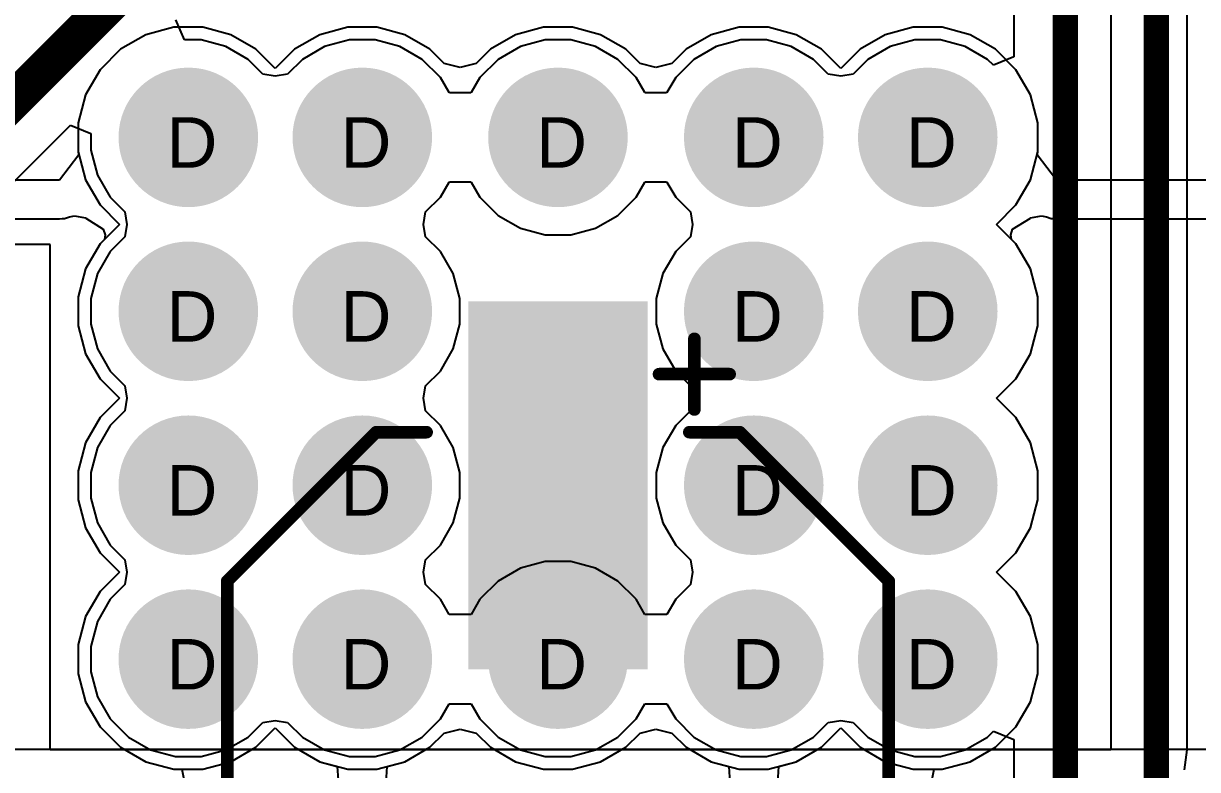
# Model space of a CAD drawing. Header units: inches. Extents: x 0 to 5379, y 0 to 5429.
# Drawn here: x 108.06 to 119.87, y 57.71 to 65.22 of the extents above; entities that cross this region are included whole.
import ezdxf

# ---------------------------------------------------------------- set-up
doc = ezdxf.new("R2010")
doc.units = ezdxf.units.IN
for name, color, linetype in [('Bottom Layer', 5, 'Continuous'), ('Bottom Solder', 6, 'Continuous'), ('Drill Drawing', 1, 'Continuous'), ('GND01', 16, 'Continuous'), ('GND02', 76, 'Continuous'), ('PWR', 156, 'Continuous'), ('SIG 01', 90, 'Continuous'), ('Top Layer', 1, 'Continuous'), ('Top Overlay', 2, 'Continuous'), ('Top Paste', 8, 'Continuous'), ('Top Solder', 216, 'Continuous'), ('Via Holes', 16, 'Continuous')]:
    doc.layers.add(name, color=color, linetype=linetype)
doc.styles.add('Arial', font='', dxfattribs={"height": 0.2})
doc.styles.get('Arial').set_extended_font_data('Arial')

# ---------------------------------------------------------------- blocks, each defined once
blk = doc.blocks.new('RVT1H470M0607_58')
at = {"layer": 'Top Layer'}
for points in [[(-4.55, 0.8), (-1.05, 0.8), (-1.05, -0.8), (-4.55, -0.8)], [(1.05, 0.8), (4.55, 0.8), (4.55, -0.8), (1.05, -0.8)]]:
    blk.add_hatch(color=1, dxfattribs=at).paths.add_polyline_path(points)
at = {"layer": 'Top Paste'}
for points in [[(-4.55, 0.8), (-1.05, 0.8), (-1.05, -0.8), (-4.55, -0.8)], [(1.05, 0.8), (4.55, 0.8), (4.55, -0.8), (1.05, -0.8)]]:
    blk.add_hatch(color=8, dxfattribs=at).paths.add_polyline_path(points)
at = {"layer": 'Top Solder'}
for points in [[(-4.652, 0.902), (-0.948, 0.902), (-0.948, -0.902), (-4.652, -0.902)], [(0.948, 0.902), (4.652, 0.902), (4.652, -0.902), (0.948, -0.902)]]:
    blk.add_hatch(color=216, dxfattribs=at).paths.add_polyline_path(points)
at = {"layer": 'Top Overlay'}
for points in [[(-3.333, 1.829, 0.127, 0.127, 0), (-1.835, 3.327, 0.127, 0.127, 0)], [(3.321, 3.327, 0.127, 0.127, 0), (-1.835, 3.327, 0.127, 0.127, 0)], [(3.321, 1.168, 0.127, 0.127, 0), (3.321, 3.327, 0.127, 0.127, 0)], [(-3.333, 1.321, 0.127, 0.127, 0), (-3.333, 1.829, 0.127, 0.127, 0)], [(-3.918, 1.016, 0.127, 0.127, 0), (-3.918, 1.727, 0.127, 0.127, 0)], [(-3.562, 1.372, 0.127, 0.127, 0), (-4.273, 1.372, 0.127, 0.127, 0)], [(3.321, -3.327, 0.127, 0.127, 0), (3.321, -1.168, 0.127, 0.127, 0)], [(-3.333, -1.829, 0.127, 0.127, 0), (-3.333, -1.321, 0.127, 0.127, 0)], [(-1.835, -3.327, 0.127, 0.127, 0), (-3.333, -1.829, 0.127, 0.127, 0)], [(3.321, -3.327, 0.127, 0.127, 0), (-1.835, -3.327, 0.127, 0.127, 0)]]:
    blk.add_lwpolyline(points, format="xyseb", dxfattribs=at)
for points in [[(-1.867, 3.327, 0.0635, 0.0635, 1), (-1.803, 3.327, 0.0635, 0.0635, 1)], [(-1.867, 3.327, 0.0635, 0.0635, 1), (-1.803, 3.327, 0.0635, 0.0635, 1)], [(3.29, 3.327, 0.0635, 0.0635, 1), (3.353, 3.327, 0.0635, 0.0635, 1)], [(3.29, 3.327, 0.0635, 0.0635, 1), (3.353, 3.327, 0.0635, 0.0635, 1)], [(-3.365, 1.829, 0.0635, 0.0635, 1), (-3.302, 1.829, 0.0635, 0.0635, 1)], [(-3.365, 1.829, 0.0635, 0.0635, 1), (-3.302, 1.829, 0.0635, 0.0635, 1)], [(-3.949, 1.727, 0.0635, 0.0635, 1), (-3.886, 1.727, 0.0635, 0.0635, 1)], [(-4.305, 1.372, 0.0635, 0.0635, 1), (-4.241, 1.372, 0.0635, 0.0635, 1)], [(-3.594, 1.372, 0.0635, 0.0635, 1), (-3.53, 1.372, 0.0635, 0.0635, 1)], [(-3.365, 1.321, 0.0635, 0.0635, 1), (-3.302, 1.321, 0.0635, 0.0635, 1)], [(3.29, 1.168, 0.0635, 0.0635, 1), (3.353, 1.168, 0.0635, 0.0635, 1)], [(-3.949, 1.016, 0.0635, 0.0635, 1), (-3.886, 1.016, 0.0635, 0.0635, 1)], [(3.29, -1.168, 0.0635, 0.0635, 1), (3.353, -1.168, 0.0635, 0.0635, 1)], [(-3.365, -1.321, 0.0635, 0.0635, 1), (-3.302, -1.321, 0.0635, 0.0635, 1)], [(-3.365, -1.829, 0.0635, 0.0635, 1), (-3.302, -1.829, 0.0635, 0.0635, 1)], [(-3.365, -1.829, 0.0635, 0.0635, 1), (-3.302, -1.829, 0.0635, 0.0635, 1)], [(-1.867, -3.327, 0.0635, 0.0635, 1), (-1.803, -3.327, 0.0635, 0.0635, 1)], [(-1.867, -3.327, 0.0635, 0.0635, 1), (-1.803, -3.327, 0.0635, 0.0635, 1)], [(3.29, -3.327, 0.0635, 0.0635, 1), (3.353, -3.327, 0.0635, 0.0635, 1)], [(3.29, -3.327, 0.0635, 0.0635, 1), (3.353, -3.327, 0.0635, 0.0635, 1)]]:
    blk.add_lwpolyline(points, format="xyseb", close=True, dxfattribs=at)

msp = doc.modelspace()

# ---------------------------------------------------------------- hatches: boundary and pattern name
at = {"layer": 'Bottom Layer'}
h = msp.add_hatch(color=5, dxfattribs=at)
edge = h.paths.add_edge_path()
edge.add_arc((109.722, 64.071), 0.6, 0, 360)
h = msp.add_hatch(color=5, dxfattribs=at)
edge = h.paths.add_edge_path()
edge.add_arc((111.472, 64.071), 0.6, 0, 360)
h = msp.add_hatch(color=5, dxfattribs=at)
edge = h.paths.add_edge_path()
edge.add_arc((113.44, 64.071), 0.6, 0, 360)
h = msp.add_hatch(color=5, dxfattribs=at)
edge = h.paths.add_edge_path()
edge.add_arc((115.409, 64.071), 0.6, 0, 360)
h = msp.add_hatch(color=5, dxfattribs=at)
edge = h.paths.add_edge_path()
edge.add_arc((117.159, 64.071), 0.6, 0, 360)
h = msp.add_hatch(color=5, dxfattribs=at)
edge = h.paths.add_edge_path()
edge.add_arc((109.722, 62.321), 0.6, 0, 360)
h = msp.add_hatch(color=5, dxfattribs=at)
edge = h.paths.add_edge_path()
edge.add_arc((111.472, 62.321), 0.6, 0, 360)
h = msp.add_hatch(color=5, dxfattribs=at)
edge = h.paths.add_edge_path()
edge.add_arc((115.409, 62.321), 0.6, 0, 360)
h = msp.add_hatch(color=5, dxfattribs=at)
edge = h.paths.add_edge_path()
edge.add_arc((117.159, 62.321), 0.6, 0, 360)
h = msp.add_hatch(color=5, dxfattribs=at)
edge = h.paths.add_edge_path()
edge.add_arc((109.722, 60.571), 0.6, 0, 360)
h = msp.add_hatch(color=5, dxfattribs=at)
edge = h.paths.add_edge_path()
edge.add_arc((111.472, 60.571), 0.6, 0, 360)
h = msp.add_hatch(color=5, dxfattribs=at)
edge = h.paths.add_edge_path()
edge.add_arc((115.409, 60.571), 0.6, 0, 360)
h = msp.add_hatch(color=5, dxfattribs=at)
edge = h.paths.add_edge_path()
edge.add_arc((117.159, 60.571), 0.6, 0, 360)
h = msp.add_hatch(color=5, dxfattribs=at)
edge = h.paths.add_edge_path()
edge.add_arc((109.722, 58.821), 0.6, 0, 360)
h = msp.add_hatch(color=5, dxfattribs=at)
edge = h.paths.add_edge_path()
edge.add_arc((111.472, 58.821), 0.6, 0, 360)
h = msp.add_hatch(color=5, dxfattribs=at)
edge = h.paths.add_edge_path()
edge.add_arc((113.44, 58.821), 0.6, 0, 360)
h = msp.add_hatch(color=5, dxfattribs=at)
edge = h.paths.add_edge_path()
edge.add_arc((115.409, 58.821), 0.6, 0, 360)
h = msp.add_hatch(color=5, dxfattribs=at)
edge = h.paths.add_edge_path()
edge.add_arc((117.159, 58.821), 0.6, 0, 360)
at = {"layer": 'Bottom Solder'}
h = msp.add_hatch(color=6, dxfattribs=at)
edge = h.paths.add_edge_path()
edge.add_arc((109.722, 64.071), 0.702, 0, 360)
h = msp.add_hatch(color=6, dxfattribs=at)
edge = h.paths.add_edge_path()
edge.add_arc((111.472, 64.071), 0.702, 0, 360)
h = msp.add_hatch(color=6, dxfattribs=at)
edge = h.paths.add_edge_path()
edge.add_arc((113.44, 64.071), 0.702, 0, 360)
h = msp.add_hatch(color=6, dxfattribs=at)
edge = h.paths.add_edge_path()
edge.add_arc((115.409, 64.071), 0.702, 0, 360)
h = msp.add_hatch(color=6, dxfattribs=at)
edge = h.paths.add_edge_path()
edge.add_arc((117.159, 64.071), 0.702, 0, 360)
h = msp.add_hatch(color=6, dxfattribs=at)
edge = h.paths.add_edge_path()
edge.add_arc((109.722, 62.321), 0.702, 0, 360)
h = msp.add_hatch(color=6, dxfattribs=at)
edge = h.paths.add_edge_path()
edge.add_arc((111.472, 62.321), 0.702, 0, 360)
h = msp.add_hatch(color=6, dxfattribs=at)
edge = h.paths.add_edge_path()
edge.add_arc((115.409, 62.321), 0.702, 0, 360)
h = msp.add_hatch(color=6, dxfattribs=at)
edge = h.paths.add_edge_path()
edge.add_arc((117.159, 62.321), 0.702, 0, 360)
h = msp.add_hatch(color=6, dxfattribs=at)
edge = h.paths.add_edge_path()
edge.add_arc((109.722, 60.571), 0.702, 0, 360)
h = msp.add_hatch(color=6, dxfattribs=at)
edge = h.paths.add_edge_path()
edge.add_arc((111.472, 60.571), 0.702, 0, 360)
h = msp.add_hatch(color=6, dxfattribs=at)
edge = h.paths.add_edge_path()
edge.add_arc((115.409, 60.571), 0.702, 0, 360)
h = msp.add_hatch(color=6, dxfattribs=at)
edge = h.paths.add_edge_path()
edge.add_arc((117.159, 60.571), 0.702, 0, 360)
h = msp.add_hatch(color=6, dxfattribs=at)
edge = h.paths.add_edge_path()
edge.add_arc((109.722, 58.821), 0.702, 0, 360)
h = msp.add_hatch(color=6, dxfattribs=at)
edge = h.paths.add_edge_path()
edge.add_arc((111.472, 58.821), 0.702, 0, 360)
h = msp.add_hatch(color=6, dxfattribs=at)
edge = h.paths.add_edge_path()
edge.add_arc((113.44, 58.821), 0.702, 0, 360)
h = msp.add_hatch(color=6, dxfattribs=at)
edge = h.paths.add_edge_path()
edge.add_arc((115.409, 58.821), 0.702, 0, 360)
h = msp.add_hatch(color=6, dxfattribs=at)
edge = h.paths.add_edge_path()
edge.add_arc((117.159, 58.821), 0.702, 0, 360)
at = {"layer": 'GND01'}
h = msp.add_hatch(color=16, dxfattribs=at)
edge = h.paths.add_edge_path()
edge.add_arc((109.722, 64.071), 0.6, 0, 360)
h = msp.add_hatch(color=16, dxfattribs=at)
edge = h.paths.add_edge_path()
edge.add_arc((111.472, 64.071), 0.6, 0, 360)
h = msp.add_hatch(color=16, dxfattribs=at)
edge = h.paths.add_edge_path()
edge.add_arc((113.44, 64.071), 0.6, 0, 360)
h = msp.add_hatch(color=16, dxfattribs=at)
edge = h.paths.add_edge_path()
edge.add_arc((115.409, 64.071), 0.6, 0, 360)
h = msp.add_hatch(color=16, dxfattribs=at)
edge = h.paths.add_edge_path()
edge.add_arc((117.159, 64.071), 0.6, 0, 360)
h = msp.add_hatch(color=16, dxfattribs=at)
edge = h.paths.add_edge_path()
edge.add_arc((109.722, 62.321), 0.6, 0, 360)
h = msp.add_hatch(color=16, dxfattribs=at)
edge = h.paths.add_edge_path()
edge.add_arc((111.472, 62.321), 0.6, 0, 360)
h = msp.add_hatch(color=16, dxfattribs=at)
edge = h.paths.add_edge_path()
edge.add_arc((115.409, 62.321), 0.6, 0, 360)
h = msp.add_hatch(color=16, dxfattribs=at)
edge = h.paths.add_edge_path()
edge.add_arc((117.159, 62.321), 0.6, 0, 360)
h = msp.add_hatch(color=16, dxfattribs=at)
edge = h.paths.add_edge_path()
edge.add_arc((109.722, 60.571), 0.6, 0, 360)
h = msp.add_hatch(color=16, dxfattribs=at)
edge = h.paths.add_edge_path()
edge.add_arc((111.472, 60.571), 0.6, 0, 360)
h = msp.add_hatch(color=16, dxfattribs=at)
edge = h.paths.add_edge_path()
edge.add_arc((115.409, 60.571), 0.6, 0, 360)
h = msp.add_hatch(color=16, dxfattribs=at)
edge = h.paths.add_edge_path()
edge.add_arc((117.159, 60.571), 0.6, 0, 360)
h = msp.add_hatch(color=16, dxfattribs=at)
edge = h.paths.add_edge_path()
edge.add_arc((109.722, 58.821), 0.6, 0, 360)
h = msp.add_hatch(color=16, dxfattribs=at)
edge = h.paths.add_edge_path()
edge.add_arc((111.472, 58.821), 0.6, 0, 360)
h = msp.add_hatch(color=16, dxfattribs=at)
edge = h.paths.add_edge_path()
edge.add_arc((113.44, 58.821), 0.6, 0, 360)
h = msp.add_hatch(color=16, dxfattribs=at)
edge = h.paths.add_edge_path()
edge.add_arc((115.409, 58.821), 0.6, 0, 360)
h = msp.add_hatch(color=16, dxfattribs=at)
edge = h.paths.add_edge_path()
edge.add_arc((117.159, 58.821), 0.6, 0, 360)
at = {"layer": 'GND02'}
h = msp.add_hatch(color=76, dxfattribs=at)
edge = h.paths.add_edge_path()
edge.add_arc((109.722, 64.071), 0.6, 0, 360)
h = msp.add_hatch(color=76, dxfattribs=at)
edge = h.paths.add_edge_path()
edge.add_arc((111.472, 64.071), 0.6, 0, 360)
h = msp.add_hatch(color=76, dxfattribs=at)
edge = h.paths.add_edge_path()
edge.add_arc((113.44, 64.071), 0.6, 0, 360)
h = msp.add_hatch(color=76, dxfattribs=at)
edge = h.paths.add_edge_path()
edge.add_arc((115.409, 64.071), 0.6, 0, 360)
h = msp.add_hatch(color=76, dxfattribs=at)
edge = h.paths.add_edge_path()
edge.add_arc((117.159, 64.071), 0.6, 0, 360)
h = msp.add_hatch(color=76, dxfattribs=at)
edge = h.paths.add_edge_path()
edge.add_arc((109.722, 62.321), 0.6, 0, 360)
h = msp.add_hatch(color=76, dxfattribs=at)
edge = h.paths.add_edge_path()
edge.add_arc((111.472, 62.321), 0.6, 0, 360)
h = msp.add_hatch(color=76, dxfattribs=at)
edge = h.paths.add_edge_path()
edge.add_arc((115.409, 62.321), 0.6, 0, 360)
h = msp.add_hatch(color=76, dxfattribs=at)
edge = h.paths.add_edge_path()
edge.add_arc((117.159, 62.321), 0.6, 0, 360)
h = msp.add_hatch(color=76, dxfattribs=at)
edge = h.paths.add_edge_path()
edge.add_arc((109.722, 60.571), 0.6, 0, 360)
h = msp.add_hatch(color=76, dxfattribs=at)
edge = h.paths.add_edge_path()
edge.add_arc((111.472, 60.571), 0.6, 0, 360)
h = msp.add_hatch(color=76, dxfattribs=at)
edge = h.paths.add_edge_path()
edge.add_arc((115.409, 60.571), 0.6, 0, 360)
h = msp.add_hatch(color=76, dxfattribs=at)
edge = h.paths.add_edge_path()
edge.add_arc((117.159, 60.571), 0.6, 0, 360)
h = msp.add_hatch(color=76, dxfattribs=at)
edge = h.paths.add_edge_path()
edge.add_arc((109.722, 58.821), 0.6, 0, 360)
h = msp.add_hatch(color=76, dxfattribs=at)
edge = h.paths.add_edge_path()
edge.add_arc((111.472, 58.821), 0.6, 0, 360)
h = msp.add_hatch(color=76, dxfattribs=at)
edge = h.paths.add_edge_path()
edge.add_arc((113.44, 58.821), 0.6, 0, 360)
h = msp.add_hatch(color=76, dxfattribs=at)
edge = h.paths.add_edge_path()
edge.add_arc((115.409, 58.821), 0.6, 0, 360)
h = msp.add_hatch(color=76, dxfattribs=at)
edge = h.paths.add_edge_path()
edge.add_arc((117.159, 58.821), 0.6, 0, 360)
at = {"layer": 'PWR'}
h = msp.add_hatch(color=156, dxfattribs=at)
edge = h.paths.add_edge_path()
edge.add_arc((109.722, 64.071), 0.6, 0, 360)
h = msp.add_hatch(color=156, dxfattribs=at)
edge = h.paths.add_edge_path()
edge.add_arc((111.472, 64.071), 0.6, 0, 360)
h = msp.add_hatch(color=156, dxfattribs=at)
edge = h.paths.add_edge_path()
edge.add_arc((113.44, 64.071), 0.6, 0, 360)
h = msp.add_hatch(color=156, dxfattribs=at)
edge = h.paths.add_edge_path()
edge.add_arc((115.409, 64.071), 0.6, 0, 360)
h = msp.add_hatch(color=156, dxfattribs=at)
edge = h.paths.add_edge_path()
edge.add_arc((117.159, 64.071), 0.6, 0, 360)
h = msp.add_hatch(color=156, dxfattribs=at)
edge = h.paths.add_edge_path()
edge.add_arc((109.722, 62.321), 0.6, 0, 360)
h = msp.add_hatch(color=156, dxfattribs=at)
edge = h.paths.add_edge_path()
edge.add_arc((111.472, 62.321), 0.6, 0, 360)
h = msp.add_hatch(color=156, dxfattribs=at)
edge = h.paths.add_edge_path()
edge.add_arc((115.409, 62.321), 0.6, 0, 360)
h = msp.add_hatch(color=156, dxfattribs=at)
edge = h.paths.add_edge_path()
edge.add_arc((117.159, 62.321), 0.6, 0, 360)
h = msp.add_hatch(color=156, dxfattribs=at)
edge = h.paths.add_edge_path()
edge.add_arc((109.722, 60.571), 0.6, 0, 360)
h = msp.add_hatch(color=156, dxfattribs=at)
edge = h.paths.add_edge_path()
edge.add_arc((111.472, 60.571), 0.6, 0, 360)
h = msp.add_hatch(color=156, dxfattribs=at)
edge = h.paths.add_edge_path()
edge.add_arc((115.409, 60.571), 0.6, 0, 360)
h = msp.add_hatch(color=156, dxfattribs=at)
edge = h.paths.add_edge_path()
edge.add_arc((117.159, 60.571), 0.6, 0, 360)
h = msp.add_hatch(color=156, dxfattribs=at)
edge = h.paths.add_edge_path()
edge.add_arc((109.722, 58.821), 0.6, 0, 360)
h = msp.add_hatch(color=156, dxfattribs=at)
edge = h.paths.add_edge_path()
edge.add_arc((111.472, 58.821), 0.6, 0, 360)
h = msp.add_hatch(color=156, dxfattribs=at)
edge = h.paths.add_edge_path()
edge.add_arc((113.44, 58.821), 0.6, 0, 360)
h = msp.add_hatch(color=156, dxfattribs=at)
edge = h.paths.add_edge_path()
edge.add_arc((115.409, 58.821), 0.6, 0, 360)
h = msp.add_hatch(color=156, dxfattribs=at)
edge = h.paths.add_edge_path()
edge.add_arc((117.159, 58.821), 0.6, 0, 360)
at = {"layer": 'SIG 01'}
h = msp.add_hatch(color=90, dxfattribs=at)
edge = h.paths.add_edge_path()
edge.add_arc((109.722, 64.071), 0.6, 0, 360)
h = msp.add_hatch(color=90, dxfattribs=at)
edge = h.paths.add_edge_path()
edge.add_arc((111.472, 64.071), 0.6, 0, 360)
h = msp.add_hatch(color=90, dxfattribs=at)
edge = h.paths.add_edge_path()
edge.add_arc((113.44, 64.071), 0.6, 0, 360)
h = msp.add_hatch(color=90, dxfattribs=at)
edge = h.paths.add_edge_path()
edge.add_arc((115.409, 64.071), 0.6, 0, 360)
h = msp.add_hatch(color=90, dxfattribs=at)
edge = h.paths.add_edge_path()
edge.add_arc((117.159, 64.071), 0.6, 0, 360)
h = msp.add_hatch(color=90, dxfattribs=at)
edge = h.paths.add_edge_path()
edge.add_arc((109.722, 62.321), 0.6, 0, 360)
h = msp.add_hatch(color=90, dxfattribs=at)
edge = h.paths.add_edge_path()
edge.add_arc((111.472, 62.321), 0.6, 0, 360)
h = msp.add_hatch(color=90, dxfattribs=at)
edge = h.paths.add_edge_path()
edge.add_arc((115.409, 62.321), 0.6, 0, 360)
h = msp.add_hatch(color=90, dxfattribs=at)
edge = h.paths.add_edge_path()
edge.add_arc((117.159, 62.321), 0.6, 0, 360)
h = msp.add_hatch(color=90, dxfattribs=at)
edge = h.paths.add_edge_path()
edge.add_arc((109.722, 60.571), 0.6, 0, 360)
h = msp.add_hatch(color=90, dxfattribs=at)
edge = h.paths.add_edge_path()
edge.add_arc((111.472, 60.571), 0.6, 0, 360)
h = msp.add_hatch(color=90, dxfattribs=at)
edge = h.paths.add_edge_path()
edge.add_arc((115.409, 60.571), 0.6, 0, 360)
h = msp.add_hatch(color=90, dxfattribs=at)
edge = h.paths.add_edge_path()
edge.add_arc((117.159, 60.571), 0.6, 0, 360)
h = msp.add_hatch(color=90, dxfattribs=at)
edge = h.paths.add_edge_path()
edge.add_arc((109.722, 58.821), 0.6, 0, 360)
h = msp.add_hatch(color=90, dxfattribs=at)
edge = h.paths.add_edge_path()
edge.add_arc((111.472, 58.821), 0.6, 0, 360)
h = msp.add_hatch(color=90, dxfattribs=at)
edge = h.paths.add_edge_path()
edge.add_arc((113.44, 58.821), 0.6, 0, 360)
h = msp.add_hatch(color=90, dxfattribs=at)
edge = h.paths.add_edge_path()
edge.add_arc((115.409, 58.821), 0.6, 0, 360)
h = msp.add_hatch(color=90, dxfattribs=at)
edge = h.paths.add_edge_path()
edge.add_arc((117.159, 58.821), 0.6, 0, 360)
at = {"layer": 'Top Layer'}
h = msp.add_hatch(color=1, dxfattribs=at)
edge = h.paths.add_edge_path()
edge.add_arc((109.722, 64.071), 0.6, 0, 360)
h = msp.add_hatch(color=1, dxfattribs=at)
edge = h.paths.add_edge_path()
edge.add_arc((111.472, 64.071), 0.6, 0, 360)
h = msp.add_hatch(color=1, dxfattribs=at)
edge = h.paths.add_edge_path()
edge.add_arc((113.44, 64.071), 0.6, 0, 360)
h = msp.add_hatch(color=1, dxfattribs=at)
edge = h.paths.add_edge_path()
edge.add_arc((115.409, 64.071), 0.6, 0, 360)
h = msp.add_hatch(color=1, dxfattribs=at)
edge = h.paths.add_edge_path()
edge.add_arc((117.159, 64.071), 0.6, 0, 360)
h = msp.add_hatch(color=1, dxfattribs=at)
edge = h.paths.add_edge_path()
edge.add_arc((109.722, 62.321), 0.6, 0, 360)
h = msp.add_hatch(color=1, dxfattribs=at)
edge = h.paths.add_edge_path()
edge.add_arc((111.472, 62.321), 0.6, 0, 360)
h = msp.add_hatch(color=1, dxfattribs=at)
edge = h.paths.add_edge_path()
edge.add_arc((115.409, 62.321), 0.6, 0, 360)
h = msp.add_hatch(color=1, dxfattribs=at)
edge = h.paths.add_edge_path()
edge.add_arc((117.159, 62.321), 0.6, 0, 360)
h = msp.add_hatch(color=1, dxfattribs=at)
edge = h.paths.add_edge_path()
edge.add_arc((109.722, 60.571), 0.6, 0, 360)
h = msp.add_hatch(color=1, dxfattribs=at)
edge = h.paths.add_edge_path()
edge.add_arc((111.472, 60.571), 0.6, 0, 360)
h = msp.add_hatch(color=1, dxfattribs=at)
edge = h.paths.add_edge_path()
edge.add_arc((115.409, 60.571), 0.6, 0, 360)
h = msp.add_hatch(color=1, dxfattribs=at)
edge = h.paths.add_edge_path()
edge.add_arc((117.159, 60.571), 0.6, 0, 360)
h = msp.add_hatch(color=1, dxfattribs=at)
edge = h.paths.add_edge_path()
edge.add_arc((109.722, 58.821), 0.6, 0, 360)
h = msp.add_hatch(color=1, dxfattribs=at)
edge = h.paths.add_edge_path()
edge.add_arc((111.472, 58.821), 0.6, 0, 360)
h = msp.add_hatch(color=1, dxfattribs=at)
edge = h.paths.add_edge_path()
edge.add_arc((113.44, 58.821), 0.6, 0, 360)
h = msp.add_hatch(color=1, dxfattribs=at)
edge = h.paths.add_edge_path()
edge.add_arc((115.409, 58.821), 0.6, 0, 360)
h = msp.add_hatch(color=1, dxfattribs=at)
edge = h.paths.add_edge_path()
edge.add_arc((117.159, 58.821), 0.6, 0, 360)
at = {"layer": 'Top Solder'}
h = msp.add_hatch(color=216, dxfattribs=at)
edge = h.paths.add_edge_path()
edge.add_arc((109.722, 64.071), 0.702, 0, 360)
h = msp.add_hatch(color=216, dxfattribs=at)
edge = h.paths.add_edge_path()
edge.add_arc((111.472, 64.071), 0.702, 0, 360)
h = msp.add_hatch(color=216, dxfattribs=at)
edge = h.paths.add_edge_path()
edge.add_arc((113.44, 64.071), 0.702, 0, 360)
h = msp.add_hatch(color=216, dxfattribs=at)
edge = h.paths.add_edge_path()
edge.add_arc((115.409, 64.071), 0.702, 0, 360)
h = msp.add_hatch(color=216, dxfattribs=at)
edge = h.paths.add_edge_path()
edge.add_arc((117.159, 64.071), 0.702, 0, 360)
h = msp.add_hatch(color=216, dxfattribs=at)
edge = h.paths.add_edge_path()
edge.add_arc((109.722, 62.321), 0.702, 0, 360)
h = msp.add_hatch(color=216, dxfattribs=at)
edge = h.paths.add_edge_path()
edge.add_arc((111.472, 62.321), 0.702, 0, 360)
h = msp.add_hatch(color=216, dxfattribs=at)
edge = h.paths.add_edge_path()
edge.add_arc((115.409, 62.321), 0.702, 0, 360)
h = msp.add_hatch(color=216, dxfattribs=at)
edge = h.paths.add_edge_path()
edge.add_arc((117.159, 62.321), 0.702, 0, 360)
h = msp.add_hatch(color=216, dxfattribs=at)
edge = h.paths.add_edge_path()
edge.add_arc((109.722, 60.571), 0.702, 0, 360)
h = msp.add_hatch(color=216, dxfattribs=at)
edge = h.paths.add_edge_path()
edge.add_arc((111.472, 60.571), 0.702, 0, 360)
h = msp.add_hatch(color=216, dxfattribs=at)
edge = h.paths.add_edge_path()
edge.add_arc((115.409, 60.571), 0.702, 0, 360)
h = msp.add_hatch(color=216, dxfattribs=at)
edge = h.paths.add_edge_path()
edge.add_arc((117.159, 60.571), 0.702, 0, 360)
h = msp.add_hatch(color=216, dxfattribs=at)
edge = h.paths.add_edge_path()
edge.add_arc((109.722, 58.821), 0.702, 0, 360)
h = msp.add_hatch(color=216, dxfattribs=at)
edge = h.paths.add_edge_path()
edge.add_arc((111.472, 58.821), 0.702, 0, 360)
h = msp.add_hatch(color=216, dxfattribs=at)
edge = h.paths.add_edge_path()
edge.add_arc((113.44, 58.821), 0.702, 0, 360)
h = msp.add_hatch(color=216, dxfattribs=at)
edge = h.paths.add_edge_path()
edge.add_arc((115.409, 58.821), 0.702, 0, 360)
h = msp.add_hatch(color=216, dxfattribs=at)
edge = h.paths.add_edge_path()
edge.add_arc((117.159, 58.821), 0.702, 0, 360)
at = {"layer": 'Via Holes'}
h = msp.add_hatch(color=7, dxfattribs=at)
edge = h.paths.add_edge_path()
edge.add_arc((109.722, 64.071), 0.35, 0, 360)
h = msp.add_hatch(color=7, dxfattribs=at)
edge = h.paths.add_edge_path()
edge.add_arc((111.472, 64.071), 0.35, 0, 360)
h = msp.add_hatch(color=7, dxfattribs=at)
edge = h.paths.add_edge_path()
edge.add_arc((113.44, 64.071), 0.35, 0, 360)
h = msp.add_hatch(color=7, dxfattribs=at)
edge = h.paths.add_edge_path()
edge.add_arc((115.409, 64.071), 0.35, 0, 360)
h = msp.add_hatch(color=7, dxfattribs=at)
edge = h.paths.add_edge_path()
edge.add_arc((117.159, 64.071), 0.35, 0, 360)
h = msp.add_hatch(color=7, dxfattribs=at)
edge = h.paths.add_edge_path()
edge.add_arc((109.722, 62.321), 0.35, 0, 360)
h = msp.add_hatch(color=7, dxfattribs=at)
edge = h.paths.add_edge_path()
edge.add_arc((111.472, 62.321), 0.35, 0, 360)
h = msp.add_hatch(color=7, dxfattribs=at)
edge = h.paths.add_edge_path()
edge.add_arc((115.409, 62.321), 0.35, 0, 360)
h = msp.add_hatch(color=7, dxfattribs=at)
edge = h.paths.add_edge_path()
edge.add_arc((117.159, 62.321), 0.35, 0, 360)
h = msp.add_hatch(color=7, dxfattribs=at)
edge = h.paths.add_edge_path()
edge.add_arc((109.722, 60.571), 0.35, 0, 360)
h = msp.add_hatch(color=7, dxfattribs=at)
edge = h.paths.add_edge_path()
edge.add_arc((111.472, 60.571), 0.35, 0, 360)
h = msp.add_hatch(color=7, dxfattribs=at)
edge = h.paths.add_edge_path()
edge.add_arc((115.409, 60.571), 0.35, 0, 360)
h = msp.add_hatch(color=7, dxfattribs=at)
edge = h.paths.add_edge_path()
edge.add_arc((117.159, 60.571), 0.35, 0, 360)
h = msp.add_hatch(color=7, dxfattribs=at)
edge = h.paths.add_edge_path()
edge.add_arc((109.722, 58.821), 0.35, 0, 360)
h = msp.add_hatch(color=7, dxfattribs=at)
edge = h.paths.add_edge_path()
edge.add_arc((111.472, 58.821), 0.35, 0, 360)
h = msp.add_hatch(color=7, dxfattribs=at)
edge = h.paths.add_edge_path()
edge.add_arc((113.44, 58.821), 0.35, 0, 360)
h = msp.add_hatch(color=7, dxfattribs=at)
edge = h.paths.add_edge_path()
edge.add_arc((115.409, 58.821), 0.35, 0, 360)
h = msp.add_hatch(color=7, dxfattribs=at)
edge = h.paths.add_edge_path()
edge.add_arc((117.159, 58.821), 0.35, 0, 360)

# ---------------------------------------------------------------- linework, layer by layer
at = {"layer": 'Bottom Layer'}
msp.add_line((130.342, 57.912), (106.197, 57.912), dxfattribs=at)
at = {"layer": 'GND01'}
for p, q in [((109.294, 65.103), (109.041, 64.958)), ((109.576, 65.179), (109.294, 65.103)), ((109.868, 65.179), (109.576, 65.179)), ((110.149, 65.103), (109.868, 65.179)), ((110.402, 64.958), (110.149, 65.103)), ((111.044, 65.103), (110.791, 64.958)), ((111.326, 65.179), (111.044, 65.103)), ((111.618, 65.179), (111.326, 65.179)), ((111.899, 65.103), (111.618, 65.179)), ((112.152, 64.958), (111.899, 65.103)), ((113.013, 65.103), (112.76, 64.958)), ((113.294, 65.179), (113.013, 65.103)), ((113.586, 65.179), (113.294, 65.179)), ((113.868, 65.103), (113.586, 65.179)), ((114.121, 64.958), (113.868, 65.103)), ((114.981, 65.103), (114.728, 64.958)), ((115.263, 65.179), (114.981, 65.103)), ((115.554, 65.179), (115.263, 65.179)), ((115.836, 65.103), (115.554, 65.179)), ((116.089, 64.958), (115.836, 65.103)), ((116.731, 65.103), (116.478, 64.958)), ((117.013, 65.179), (116.731, 65.103)), ((117.304, 65.179), (117.013, 65.179)), ((117.586, 65.103), (117.304, 65.179)), ((117.839, 64.958), (117.586, 65.103)), ((109.041, 64.958), (108.835, 64.751)), ((110.597, 64.763), (110.402, 64.958)), ((110.791, 64.958), (110.597, 64.763)), ((112.296, 64.814), (112.152, 64.958)), ((112.76, 64.958), (112.616, 64.814)), ((114.265, 64.814), (114.121, 64.958)), ((114.728, 64.958), (114.584, 64.814)), ((116.284, 64.763), (116.089, 64.958)), ((116.478, 64.958), (116.284, 64.763)), ((118.045, 64.751), (117.839, 64.958)), ((108.835, 64.751), (108.689, 64.499)), ((112.456, 64.775), (112.296, 64.814)), ((112.616, 64.814), (112.456, 64.775)), ((114.424, 64.775), (114.265, 64.814)), ((114.584, 64.814), (114.424, 64.775)), ((118.191, 64.499), (118.045, 64.751)), ((108.689, 64.499), (108.614, 64.217)), ((118.267, 64.217), (118.191, 64.499)), ((108.614, 64.217), (108.614, 63.925)), ((118.267, 63.925), (118.267, 64.217)), ((108.614, 63.925), (108.689, 63.643)), ((118.191, 63.643), (118.267, 63.925)), ((108.689, 63.643), (108.835, 63.391)), ((118.045, 63.391), (118.191, 63.643)), ((108.835, 63.391), (109.03, 63.196)), ((117.851, 63.196), (118.045, 63.391)), ((109.03, 63.196), (108.835, 63.001)), ((118.045, 63.001), (117.851, 63.196)), ((108.835, 63.001), (108.689, 62.749)), ((118.191, 62.749), (118.045, 63.001)), ((108.689, 62.749), (108.614, 62.467)), ((118.267, 62.467), (118.191, 62.749)), ((108.614, 62.467), (108.614, 62.175)), ((118.267, 62.175), (118.267, 62.467)), ((108.614, 62.175), (108.689, 61.893)), ((118.191, 61.893), (118.267, 62.175)), ((108.689, 61.893), (108.835, 61.641)), ((118.045, 61.641), (118.191, 61.893)), ((108.835, 61.641), (109.03, 61.446)), ((117.851, 61.446), (118.045, 61.641)), ((109.03, 61.446), (108.835, 61.251)), ((118.045, 61.251), (117.851, 61.446)), ((108.835, 61.251), (108.689, 60.999)), ((118.191, 60.999), (118.045, 61.251)), ((108.689, 60.999), (108.614, 60.717)), ((118.267, 60.717), (118.191, 60.999)), ((108.614, 60.717), (108.614, 60.425)), ((118.267, 60.425), (118.267, 60.717)), ((108.614, 60.425), (108.689, 60.143)), ((118.191, 60.143), (118.267, 60.425)), ((108.689, 60.143), (108.835, 59.891)), ((118.045, 59.891), (118.191, 60.143)), ((108.835, 59.891), (109.03, 59.696)), ((117.851, 59.696), (118.045, 59.891)), ((109.03, 59.696), (108.835, 59.501)), ((118.045, 59.501), (117.851, 59.696)), ((108.835, 59.501), (108.689, 59.249)), ((118.191, 59.249), (118.045, 59.501)), ((108.689, 59.249), (108.614, 58.967)), ((118.267, 58.967), (118.191, 59.249)), ((108.614, 58.967), (108.614, 58.675)), ((118.267, 58.675), (118.267, 58.967)), ((108.614, 58.675), (108.689, 58.393)), ((118.191, 58.393), (118.267, 58.675)), ((108.689, 58.393), (108.835, 58.141)), ((118.045, 58.141), (118.191, 58.393)), ((108.835, 58.141), (109.041, 57.934)), ((110.402, 57.934), (110.597, 58.129)), ((110.597, 58.129), (110.791, 57.934)), ((112.296, 58.078), (112.456, 58.117)), ((112.456, 58.117), (112.616, 58.078)), ((114.265, 58.078), (114.424, 58.117)), ((114.424, 58.117), (114.584, 58.078)), ((116.089, 57.934), (116.284, 58.129)), ((116.284, 58.129), (116.478, 57.934)), ((117.839, 57.934), (118.045, 58.141)), ((112.152, 57.934), (112.296, 58.078)), ((112.616, 58.078), (112.76, 57.934)), ((114.121, 57.934), (114.265, 58.078)), ((114.584, 58.078), (114.728, 57.934)), ((109.041, 57.934), (109.294, 57.789)), ((110.149, 57.789), (110.402, 57.934)), ((110.791, 57.934), (111.044, 57.789)), ((111.899, 57.789), (112.152, 57.934)), ((112.76, 57.934), (113.013, 57.789)), ((113.868, 57.789), (114.121, 57.934)), ((114.728, 57.934), (114.981, 57.789)), ((115.836, 57.789), (116.089, 57.934)), ((116.478, 57.934), (116.731, 57.789)), ((117.586, 57.789), (117.839, 57.934)), ((109.294, 57.789), (109.576, 57.713)), ((109.868, 57.713), (110.149, 57.789)), ((111.044, 57.789), (111.326, 57.713)), ((111.618, 57.713), (111.899, 57.789)), ((113.013, 57.789), (113.294, 57.713)), ((113.586, 57.713), (113.868, 57.789)), ((114.981, 57.789), (115.263, 57.713)), ((115.554, 57.713), (115.836, 57.789)), ((116.731, 57.789), (117.013, 57.713)), ((117.304, 57.713), (117.586, 57.789)), ((109.576, 57.713), (109.868, 57.713)), ((111.326, 57.713), (111.618, 57.713)), ((113.294, 57.713), (113.586, 57.713)), ((115.263, 57.713), (115.554, 57.713)), ((117.013, 57.713), (117.304, 57.713))]:
    msp.add_line(p, q, dxfattribs=at)
at = {"layer": 'GND02'}
for p, q in [((109.294, 65.103), (109.041, 64.958)), ((109.576, 65.179), (109.294, 65.103)), ((109.868, 65.179), (109.576, 65.179)), ((110.149, 65.103), (109.868, 65.179)), ((110.402, 64.958), (110.149, 65.103)), ((111.044, 65.103), (110.791, 64.958)), ((111.326, 65.179), (111.044, 65.103)), ((111.618, 65.179), (111.326, 65.179)), ((111.899, 65.103), (111.618, 65.179)), ((112.152, 64.958), (111.899, 65.103)), ((113.013, 65.103), (112.76, 64.958)), ((113.294, 65.179), (113.013, 65.103)), ((113.586, 65.179), (113.294, 65.179)), ((113.868, 65.103), (113.586, 65.179)), ((114.121, 64.958), (113.868, 65.103)), ((114.981, 65.103), (114.728, 64.958)), ((115.263, 65.179), (114.981, 65.103)), ((115.554, 65.179), (115.263, 65.179)), ((115.836, 65.103), (115.554, 65.179)), ((116.089, 64.958), (115.836, 65.103)), ((116.731, 65.103), (116.478, 64.958)), ((117.013, 65.179), (116.731, 65.103)), ((117.304, 65.179), (117.013, 65.179)), ((117.586, 65.103), (117.304, 65.179)), ((117.839, 64.958), (117.586, 65.103)), ((109.041, 64.958), (108.835, 64.751)), ((110.597, 64.763), (110.402, 64.958)), ((110.791, 64.958), (110.597, 64.763)), ((112.296, 64.814), (112.152, 64.958)), ((112.76, 64.958), (112.616, 64.814)), ((114.265, 64.814), (114.121, 64.958)), ((114.728, 64.958), (114.584, 64.814)), ((116.284, 64.763), (116.089, 64.958)), ((116.478, 64.958), (116.284, 64.763)), ((118.045, 64.751), (117.839, 64.958)), ((108.835, 64.751), (108.689, 64.499)), ((112.456, 64.775), (112.296, 64.814)), ((112.616, 64.814), (112.456, 64.775)), ((114.424, 64.775), (114.265, 64.814)), ((114.584, 64.814), (114.424, 64.775)), ((118.191, 64.499), (118.045, 64.751)), ((108.689, 64.499), (108.614, 64.217)), ((118.267, 64.217), (118.191, 64.499)), ((108.614, 64.217), (108.614, 63.925)), ((118.267, 63.925), (118.267, 64.217)), ((108.614, 63.925), (108.689, 63.643)), ((118.191, 63.643), (118.267, 63.925)), ((108.689, 63.643), (108.835, 63.391)), ((118.045, 63.391), (118.191, 63.643)), ((108.835, 63.391), (109.03, 63.196)), ((117.851, 63.196), (118.045, 63.391)), ((109.03, 63.196), (108.835, 63.001)), ((118.045, 63.001), (117.851, 63.196)), ((108.835, 63.001), (108.689, 62.749)), ((118.191, 62.749), (118.045, 63.001)), ((108.689, 62.749), (108.614, 62.467)), ((118.267, 62.467), (118.191, 62.749)), ((108.614, 62.467), (108.614, 62.175)), ((118.267, 62.175), (118.267, 62.467)), ((108.614, 62.175), (108.689, 61.893)), ((118.191, 61.893), (118.267, 62.175)), ((108.689, 61.893), (108.835, 61.641)), ((118.045, 61.641), (118.191, 61.893)), ((108.835, 61.641), (109.03, 61.446)), ((117.851, 61.446), (118.045, 61.641)), ((109.03, 61.446), (108.835, 61.251)), ((118.045, 61.251), (117.851, 61.446)), ((108.835, 61.251), (108.689, 60.999)), ((118.191, 60.999), (118.045, 61.251)), ((108.689, 60.999), (108.614, 60.717)), ((118.267, 60.717), (118.191, 60.999)), ((108.614, 60.717), (108.614, 60.425)), ((118.267, 60.425), (118.267, 60.717)), ((108.614, 60.425), (108.689, 60.143)), ((118.191, 60.143), (118.267, 60.425)), ((108.689, 60.143), (108.835, 59.891)), ((118.045, 59.891), (118.191, 60.143)), ((108.835, 59.891), (109.03, 59.696)), ((117.851, 59.696), (118.045, 59.891)), ((109.03, 59.696), (108.835, 59.501)), ((118.045, 59.501), (117.851, 59.696)), ((108.835, 59.501), (108.689, 59.249)), ((118.191, 59.249), (118.045, 59.501)), ((108.689, 59.249), (108.614, 58.967)), ((118.267, 58.967), (118.191, 59.249)), ((108.614, 58.967), (108.614, 58.675)), ((118.267, 58.675), (118.267, 58.967)), ((108.614, 58.675), (108.689, 58.393)), ((118.191, 58.393), (118.267, 58.675)), ((108.689, 58.393), (108.835, 58.141)), ((118.045, 58.141), (118.191, 58.393)), ((108.835, 58.141), (109.041, 57.934)), ((110.402, 57.934), (110.597, 58.129)), ((110.597, 58.129), (110.791, 57.934)), ((112.296, 58.078), (112.456, 58.117)), ((112.456, 58.117), (112.616, 58.078)), ((114.265, 58.078), (114.424, 58.117)), ((114.424, 58.117), (114.584, 58.078)), ((116.089, 57.934), (116.284, 58.129)), ((116.284, 58.129), (116.478, 57.934)), ((117.839, 57.934), (118.045, 58.141)), ((112.152, 57.934), (112.296, 58.078)), ((112.616, 58.078), (112.76, 57.934)), ((114.121, 57.934), (114.265, 58.078)), ((114.584, 58.078), (114.728, 57.934)), ((109.041, 57.934), (109.294, 57.789)), ((110.149, 57.789), (110.402, 57.934)), ((110.791, 57.934), (111.044, 57.789)), ((111.899, 57.789), (112.152, 57.934)), ((112.76, 57.934), (113.013, 57.789)), ((113.868, 57.789), (114.121, 57.934)), ((114.728, 57.934), (114.981, 57.789)), ((115.836, 57.789), (116.089, 57.934)), ((116.478, 57.934), (116.731, 57.789)), ((117.586, 57.789), (117.839, 57.934)), ((109.294, 57.789), (109.576, 57.713)), ((109.868, 57.713), (110.149, 57.789)), ((111.044, 57.789), (111.326, 57.713)), ((111.618, 57.713), (111.899, 57.789)), ((113.013, 57.789), (113.294, 57.713)), ((113.586, 57.713), (113.868, 57.789)), ((114.981, 57.789), (115.263, 57.713)), ((115.554, 57.713), (115.836, 57.789)), ((116.731, 57.789), (117.013, 57.713)), ((117.304, 57.713), (117.586, 57.789)), ((109.576, 57.713), (109.868, 57.713)), ((111.326, 57.713), (111.618, 57.713)), ((113.294, 57.713), (113.586, 57.713)), ((115.263, 57.713), (115.554, 57.713)), ((117.013, 57.713), (117.304, 57.713))]:
    msp.add_line(p, q, dxfattribs=at)
at = {"layer": 'PWR'}
for p, q in [((109.294, 65.103), (109.041, 64.958)), ((109.576, 65.179), (109.294, 65.103)), ((109.868, 65.179), (109.576, 65.179)), ((110.149, 65.103), (109.868, 65.179)), ((110.402, 64.958), (110.149, 65.103)), ((111.044, 65.103), (110.791, 64.958)), ((111.326, 65.179), (111.044, 65.103)), ((111.618, 65.179), (111.326, 65.179)), ((111.899, 65.103), (111.618, 65.179)), ((112.152, 64.958), (111.899, 65.103)), ((113.013, 65.103), (112.76, 64.958)), ((113.294, 65.179), (113.013, 65.103)), ((113.586, 65.179), (113.294, 65.179)), ((113.868, 65.103), (113.586, 65.179)), ((114.121, 64.958), (113.868, 65.103)), ((114.981, 65.103), (114.728, 64.958)), ((115.263, 65.179), (114.981, 65.103)), ((115.554, 65.179), (115.263, 65.179)), ((115.836, 65.103), (115.554, 65.179)), ((116.089, 64.958), (115.836, 65.103)), ((116.731, 65.103), (116.478, 64.958)), ((117.013, 65.179), (116.731, 65.103)), ((117.304, 65.179), (117.013, 65.179)), ((117.586, 65.103), (117.304, 65.179)), ((117.839, 64.958), (117.586, 65.103)), ((109.041, 64.958), (108.835, 64.751)), ((110.597, 64.763), (110.402, 64.958)), ((110.791, 64.958), (110.597, 64.763)), ((112.296, 64.814), (112.152, 64.958)), ((112.76, 64.958), (112.616, 64.814)), ((114.265, 64.814), (114.121, 64.958)), ((114.728, 64.958), (114.584, 64.814)), ((116.284, 64.763), (116.089, 64.958)), ((116.478, 64.958), (116.284, 64.763)), ((118.045, 64.751), (117.839, 64.958)), ((108.835, 64.751), (108.689, 64.499)), ((112.456, 64.775), (112.296, 64.814)), ((112.616, 64.814), (112.456, 64.775)), ((114.424, 64.775), (114.265, 64.814)), ((114.584, 64.814), (114.424, 64.775)), ((118.191, 64.499), (118.045, 64.751)), ((108.689, 64.499), (108.614, 64.217)), ((118.267, 64.217), (118.191, 64.499)), ((108.614, 64.217), (108.614, 63.925)), ((118.267, 63.925), (118.267, 64.217)), ((108.622, 63.894), (108.427, 63.64)), ((108.614, 63.925), (108.622, 63.894)), ((118.258, 63.894), (118.267, 63.925)), ((118.453, 63.64), (118.258, 63.894)), ((108.427, 63.64), (91.505, 63.64)), ((128.639, 63.64), (118.453, 63.64)), ((91.505, 63.251), (108.427, 63.251)), ((108.427, 63.251), (108.452, 63.256)), ((108.452, 63.256), (108.478, 63.254)), ((108.478, 63.254), (108.526, 63.271)), ((108.526, 63.271), (108.576, 63.281)), ((108.576, 63.281), (108.687, 63.261)), ((108.687, 63.261), (108.69, 63.259)), ((108.69, 63.259), (108.867, 63.146)), ((118.013, 63.146), (118.191, 63.259)), ((118.191, 63.259), (118.193, 63.261)), ((118.193, 63.261), (118.304, 63.281)), ((118.304, 63.281), (118.354, 63.271)), ((118.354, 63.271), (118.402, 63.254)), ((118.402, 63.254), (118.428, 63.256)), ((118.428, 63.256), (118.453, 63.251)), ((118.453, 63.251), (128.639, 63.251)), ((108.867, 63.146), (108.885, 63.092)), ((108.885, 63.092), (108.879, 63.045)), ((117.995, 63.092), (118.013, 63.146)), ((118.001, 63.045), (117.995, 63.092)), ((108.835, 63.001), (108.689, 62.749)), ((108.879, 63.045), (108.835, 63.001)), ((118.045, 63.001), (118.001, 63.045)), ((118.191, 62.749), (118.045, 63.001)), ((108.689, 62.749), (108.614, 62.467)), ((118.267, 62.467), (118.191, 62.749)), ((108.614, 62.467), (108.614, 62.175)), ((118.267, 62.175), (118.267, 62.467)), ((108.614, 62.175), (108.689, 61.893)), ((118.191, 61.893), (118.267, 62.175)), ((108.689, 61.893), (108.835, 61.641)), ((118.045, 61.641), (118.191, 61.893)), ((108.835, 61.641), (109.03, 61.446)), ((117.851, 61.446), (118.045, 61.641)), ((109.03, 61.446), (108.835, 61.251)), ((118.045, 61.251), (117.851, 61.446)), ((108.835, 61.251), (108.689, 60.999)), ((118.191, 60.999), (118.045, 61.251)), ((108.689, 60.999), (108.614, 60.717)), ((118.267, 60.717), (118.191, 60.999)), ((108.614, 60.717), (108.614, 60.425)), ((118.267, 60.425), (118.267, 60.717)), ((108.614, 60.425), (108.689, 60.143)), ((118.191, 60.143), (118.267, 60.425)), ((108.689, 60.143), (108.835, 59.891)), ((118.045, 59.891), (118.191, 60.143)), ((108.835, 59.891), (109.03, 59.696)), ((117.851, 59.696), (118.045, 59.891)), ((109.03, 59.696), (108.835, 59.501)), ((118.045, 59.501), (117.851, 59.696)), ((108.835, 59.501), (108.689, 59.249)), ((118.191, 59.249), (118.045, 59.501)), ((108.689, 59.249), (108.614, 58.967)), ((118.267, 58.967), (118.191, 59.249)), ((108.614, 58.967), (108.614, 58.675)), ((118.267, 58.675), (118.267, 58.967)), ((108.614, 58.675), (108.689, 58.393)), ((118.191, 58.393), (118.267, 58.675)), ((108.689, 58.393), (108.835, 58.141)), ((118.045, 58.141), (118.191, 58.393)), ((108.835, 58.141), (109.041, 57.934)), ((110.402, 57.934), (110.597, 58.129)), ((110.597, 58.129), (110.791, 57.934)), ((112.296, 58.078), (112.456, 58.117)), ((112.456, 58.117), (112.616, 58.078)), ((114.265, 58.078), (114.424, 58.117)), ((114.424, 58.117), (114.584, 58.078)), ((116.089, 57.934), (116.284, 58.129)), ((116.284, 58.129), (116.478, 57.934)), ((117.839, 57.934), (118.045, 58.141)), ((112.152, 57.934), (112.296, 58.078)), ((112.616, 58.078), (112.76, 57.934)), ((114.121, 57.934), (114.265, 58.078)), ((114.584, 58.078), (114.728, 57.934)), ((109.041, 57.934), (109.294, 57.789)), ((110.149, 57.789), (110.402, 57.934)), ((110.791, 57.934), (111.044, 57.789)), ((111.899, 57.789), (112.152, 57.934)), ((112.76, 57.934), (113.013, 57.789)), ((113.868, 57.789), (114.121, 57.934)), ((114.728, 57.934), (114.981, 57.789)), ((115.836, 57.789), (116.089, 57.934)), ((116.478, 57.934), (116.731, 57.789)), ((117.586, 57.789), (117.839, 57.934)), ((109.294, 57.789), (109.576, 57.713)), ((110.104, 57.537), (110.149, 57.789)), ((111.044, 57.789), (111.22, 57.741)), ((111.723, 57.741), (111.899, 57.789)), ((113.013, 57.789), (113.294, 57.713)), ((113.586, 57.713), (113.868, 57.789)), ((114.981, 57.789), (115.157, 57.741)), ((115.66, 57.741), (115.836, 57.789)), ((116.731, 57.789), (116.776, 57.537)), ((117.304, 57.713), (117.586, 57.789)), ((109.576, 57.713), (109.656, 57.713)), ((109.656, 57.713), (109.706, 57.459)), ((111.22, 57.741), (111.238, 57.474)), ((111.706, 57.474), (111.723, 57.741)), ((113.294, 57.713), (113.586, 57.713)), ((115.157, 57.741), (115.174, 57.474)), ((115.643, 57.474), (115.66, 57.741)), ((117.174, 57.459), (117.225, 57.713)), ((117.225, 57.713), (117.304, 57.713))]:
    msp.add_line(p, q, dxfattribs=at)
at = {"layer": 'SIG 01'}
for p, q in [((118.024, 87.133), (118.024, 64.88)), ((109.682, 65.052), (109.598, 65.255)), ((109.851, 65.052), (109.682, 65.052)), ((110.1, 64.985), (109.851, 65.052)), ((110.324, 64.856), (110.1, 64.985)), ((111.093, 64.985), (110.869, 64.856)), ((111.343, 65.052), (111.093, 64.985)), ((111.601, 65.052), (111.343, 65.052)), ((111.85, 64.985), (111.601, 65.052)), ((112.074, 64.856), (111.85, 64.985)), ((113.062, 64.985), (112.838, 64.856)), ((113.311, 65.052), (113.062, 64.985)), ((113.569, 65.052), (113.311, 65.052)), ((113.819, 64.985), (113.569, 65.052)), ((114.043, 64.856), (113.819, 64.985)), ((115.03, 64.985), (114.806, 64.856)), ((115.279, 65.052), (115.03, 64.985)), ((115.538, 65.052), (115.279, 65.052)), ((115.787, 64.985), (115.538, 65.052)), ((116.011, 64.856), (115.787, 64.985)), ((116.78, 64.985), (116.556, 64.856)), ((117.029, 65.052), (116.78, 64.985)), ((117.288, 65.052), (117.029, 65.052)), ((117.537, 64.985), (117.288, 65.052)), ((117.761, 64.856), (117.537, 64.985)), ((110.472, 64.708), (110.324, 64.856)), ((110.869, 64.856), (110.721, 64.708)), ((112.257, 64.673), (112.074, 64.856)), ((112.838, 64.856), (112.655, 64.673)), ((114.225, 64.673), (114.043, 64.856)), ((114.806, 64.856), (114.624, 64.673)), ((116.159, 64.708), (116.011, 64.856)), ((116.556, 64.856), (116.408, 64.708)), ((117.821, 64.796), (117.761, 64.856)), ((118.024, 64.88), (117.821, 64.796)), ((110.597, 64.688), (110.472, 64.708)), ((110.721, 64.708), (110.597, 64.688)), ((112.344, 64.521), (112.257, 64.673)), ((112.655, 64.673), (112.567, 64.521)), ((114.313, 64.521), (114.225, 64.673)), ((114.624, 64.673), (114.536, 64.521)), ((116.284, 64.688), (116.159, 64.708)), ((116.408, 64.708), (116.284, 64.688)), ((112.35, 64.519), (112.344, 64.521)), ((112.562, 64.519), (112.35, 64.519)), ((112.567, 64.521), (112.562, 64.519)), ((114.319, 64.519), (114.313, 64.521)), ((114.53, 64.519), (114.319, 64.519)), ((114.536, 64.521), (114.53, 64.519)), ((103.118, 58.775), (108.538, 64.195)), ((108.538, 64.195), (108.741, 64.111)), ((108.741, 64.111), (108.741, 63.942)), ((108.741, 63.942), (108.808, 63.692)), ((108.808, 63.692), (108.937, 63.469)), ((112.257, 63.469), (112.344, 63.621)), ((112.344, 63.621), (112.35, 63.623)), ((112.35, 63.623), (112.562, 63.623)), ((112.562, 63.623), (112.567, 63.621)), ((112.567, 63.621), (112.655, 63.469)), ((114.225, 63.469), (114.313, 63.621)), ((114.313, 63.621), (114.319, 63.623)), ((114.319, 63.623), (114.53, 63.623)), ((114.53, 63.623), (114.536, 63.621)), ((114.536, 63.621), (114.624, 63.469)), ((108.937, 63.469), (109.085, 63.321)), ((112.109, 63.321), (112.257, 63.469)), ((112.655, 63.469), (112.838, 63.286)), ((114.043, 63.286), (114.225, 63.469)), ((114.624, 63.469), (114.772, 63.321)), ((109.085, 63.321), (109.105, 63.196)), ((112.089, 63.196), (112.109, 63.321)), ((114.772, 63.321), (114.792, 63.196)), ((109.105, 63.196), (109.085, 63.071)), ((112.109, 63.071), (112.089, 63.196)), ((112.838, 63.286), (113.062, 63.157)), ((113.819, 63.157), (114.043, 63.286)), ((114.792, 63.196), (114.772, 63.071)), ((109.085, 63.071), (108.937, 62.923)), ((112.257, 62.923), (112.109, 63.071)), ((113.062, 63.157), (113.311, 63.09)), ((113.311, 63.09), (113.569, 63.09)), ((113.569, 63.09), (113.819, 63.157)), ((114.772, 63.071), (114.624, 62.923)), ((108.937, 62.923), (108.808, 62.7)), ((112.386, 62.7), (112.257, 62.923)), ((114.624, 62.923), (114.494, 62.7)), ((108.808, 62.7), (108.741, 62.45)), ((112.453, 62.45), (112.386, 62.7)), ((114.494, 62.7), (114.428, 62.45)), ((108.741, 62.45), (108.741, 62.192)), ((112.453, 62.192), (112.453, 62.45)), ((114.428, 62.45), (114.428, 62.192)), ((108.741, 62.192), (108.808, 61.942)), ((112.386, 61.942), (112.453, 62.192)), ((114.428, 62.192), (114.494, 61.942)), ((108.808, 61.942), (108.937, 61.719)), ((112.257, 61.719), (112.386, 61.942)), ((114.494, 61.942), (114.624, 61.719)), ((108.937, 61.719), (109.085, 61.571)), ((112.109, 61.571), (112.257, 61.719)), ((114.624, 61.719), (114.772, 61.571)), ((109.085, 61.571), (109.105, 61.446)), ((112.089, 61.446), (112.109, 61.571)), ((114.772, 61.571), (114.792, 61.446)), ((109.105, 61.446), (109.085, 61.321)), ((112.109, 61.321), (112.089, 61.446)), ((114.792, 61.446), (114.772, 61.321)), ((109.085, 61.321), (108.937, 61.173)), ((112.257, 61.173), (112.109, 61.321)), ((114.772, 61.321), (114.624, 61.173)), ((108.937, 61.173), (108.808, 60.95)), ((112.386, 60.95), (112.257, 61.173)), ((114.624, 61.173), (114.494, 60.95)), ((108.808, 60.95), (108.741, 60.7)), ((112.453, 60.7), (112.386, 60.95)), ((114.494, 60.95), (114.428, 60.7)), ((108.741, 60.7), (108.741, 60.442)), ((112.453, 60.442), (112.453, 60.7)), ((114.428, 60.7), (114.428, 60.442)), ((108.741, 60.442), (108.808, 60.192)), ((112.386, 60.192), (112.453, 60.442)), ((114.428, 60.442), (114.494, 60.192)), ((108.808, 60.192), (108.937, 59.969)), ((112.257, 59.969), (112.386, 60.192)), ((114.494, 60.192), (114.624, 59.969)), ((108.937, 59.969), (109.085, 59.821)), ((112.109, 59.821), (112.257, 59.969)), ((114.624, 59.969), (114.772, 59.821)), ((109.085, 59.821), (109.105, 59.696)), ((112.089, 59.696), (112.109, 59.821)), ((113.311, 59.802), (113.062, 59.735)), ((113.569, 59.802), (113.311, 59.802)), ((113.819, 59.735), (113.569, 59.802)), ((114.772, 59.821), (114.792, 59.696)), ((109.105, 59.696), (109.085, 59.571)), ((112.109, 59.571), (112.089, 59.696)), ((113.062, 59.735), (112.838, 59.606)), ((114.043, 59.606), (113.819, 59.735)), ((114.792, 59.696), (114.772, 59.571)), ((109.085, 59.571), (108.937, 59.423)), ((112.257, 59.423), (112.109, 59.571)), ((112.838, 59.606), (112.655, 59.423)), ((114.225, 59.423), (114.043, 59.606)), ((114.772, 59.571), (114.624, 59.423)), ((108.937, 59.423), (108.808, 59.2)), ((112.344, 59.271), (112.257, 59.423)), ((112.655, 59.423), (112.567, 59.271)), ((114.313, 59.271), (114.225, 59.423)), ((114.624, 59.423), (114.536, 59.271)), ((108.808, 59.2), (108.741, 58.95)), ((112.35, 59.269), (112.344, 59.271)), ((112.562, 59.269), (112.35, 59.269)), ((112.567, 59.271), (112.562, 59.269)), ((114.319, 59.269), (114.313, 59.271)), ((114.53, 59.269), (114.319, 59.269)), ((114.536, 59.271), (114.53, 59.269)), ((108.741, 58.95), (108.741, 58.692)), ((108.741, 58.692), (108.808, 58.442)), ((108.808, 58.442), (108.937, 58.219)), ((112.257, 58.219), (112.344, 58.371)), ((112.344, 58.371), (112.35, 58.373)), ((112.35, 58.373), (112.562, 58.373)), ((112.562, 58.373), (112.567, 58.371)), ((112.567, 58.371), (112.655, 58.219)), ((114.225, 58.219), (114.313, 58.371)), ((114.313, 58.371), (114.319, 58.373)), ((114.319, 58.373), (114.53, 58.373)), ((114.53, 58.373), (114.536, 58.371)), ((114.536, 58.371), (114.624, 58.219)), ((108.937, 58.219), (109.119, 58.036)), ((112.074, 58.036), (112.257, 58.219)), ((112.655, 58.219), (112.838, 58.036)), ((114.043, 58.036), (114.225, 58.219)), ((114.624, 58.219), (114.806, 58.036)), ((110.324, 58.036), (110.472, 58.184)), ((110.472, 58.184), (110.597, 58.204)), ((110.597, 58.204), (110.721, 58.184)), ((110.721, 58.184), (110.869, 58.036)), ((116.011, 58.036), (116.159, 58.184)), ((116.159, 58.184), (116.284, 58.204)), ((116.284, 58.204), (116.408, 58.184)), ((116.408, 58.184), (116.556, 58.036)), ((109.119, 58.036), (109.343, 57.907)), ((110.1, 57.907), (110.324, 58.036)), ((110.869, 58.036), (111.093, 57.907)), ((111.85, 57.907), (112.074, 58.036)), ((112.838, 58.036), (113.062, 57.907)), ((113.819, 57.907), (114.043, 58.036)), ((114.806, 58.036), (115.03, 57.907)), ((115.787, 57.907), (116.011, 58.036)), ((116.556, 58.036), (116.78, 57.907)), ((117.537, 57.907), (117.761, 58.036)), ((117.761, 58.036), (117.821, 58.096)), ((117.821, 58.096), (118.024, 58.012)), ((118.024, 58.012), (118.024, 39.063)), ((109.343, 57.907), (109.593, 57.84)), ((109.851, 57.84), (110.1, 57.907)), ((111.093, 57.907), (111.343, 57.84)), ((111.601, 57.84), (111.85, 57.907)), ((113.062, 57.907), (113.311, 57.84)), ((113.569, 57.84), (113.819, 57.907)), ((115.03, 57.907), (115.279, 57.84)), ((115.538, 57.84), (115.787, 57.907)), ((116.78, 57.907), (117.029, 57.84)), ((117.288, 57.84), (117.537, 57.907)), ((109.593, 57.84), (109.851, 57.84)), ((111.343, 57.84), (111.601, 57.84)), ((113.311, 57.84), (113.569, 57.84)), ((115.279, 57.84), (115.538, 57.84)), ((117.029, 57.84), (117.288, 57.84))]:
    msp.add_line(p, q, dxfattribs=at)
for points in [[(119.459, 38.465, 0.254, 0.254, 0), (119.459, 87.727, 0.254, 0.254, 0)], [(118.542, 38.848, 0.254, 0.254, 0), (118.542, 87.347, 0.254, 0.254, 0)], [(102.706, 59.187, 0.381, 0.381, 0), (112.259, 68.741, 0.381, 0.381, 0)]]:
    msp.add_lwpolyline(points, format="xyseb", dxfattribs=at)
at = {"layer": 'Top Layer'}
for p, q in [((118.999, 72.227), (118.999, 57.907)), ((119.768, 57.907), (119.768, 72.227)), ((108.331, 62.992), (107.862, 62.992)), ((108.331, 57.907), (108.331, 62.992)), ((118.999, 57.907), (108.331, 57.907)), ((119.741, 57.708), (119.768, 57.907))]:
    msp.add_line(p, q, dxfattribs=at)

# ---------------------------------------------------------------- block references
at = {"rotation": 270}
msp.add_blockref('RVT1H470M0607_58', (113.44, 57.771), dxfattribs=at)

# ---------------------------------------------------------------- texts
at = {"layer": 'Drill Drawing', "style": 'Arial'}
for p in [(109.502, 63.766), (111.252, 63.766), (113.22, 63.766), (115.189, 63.766), (116.939, 63.766), (109.502, 62.016), (111.252, 62.016), (115.189, 62.016), (116.939, 62.016), (109.502, 60.266), (111.252, 60.266), (115.189, 60.266), (116.939, 60.266), (109.502, 58.516), (111.252, 58.516), (113.22, 58.516), (115.189, 58.516), (116.939, 58.516)]:
    msp.add_text('D', height=0.508, dxfattribs=at).set_placement(p)

doc.saveas('drawing.dxf')
